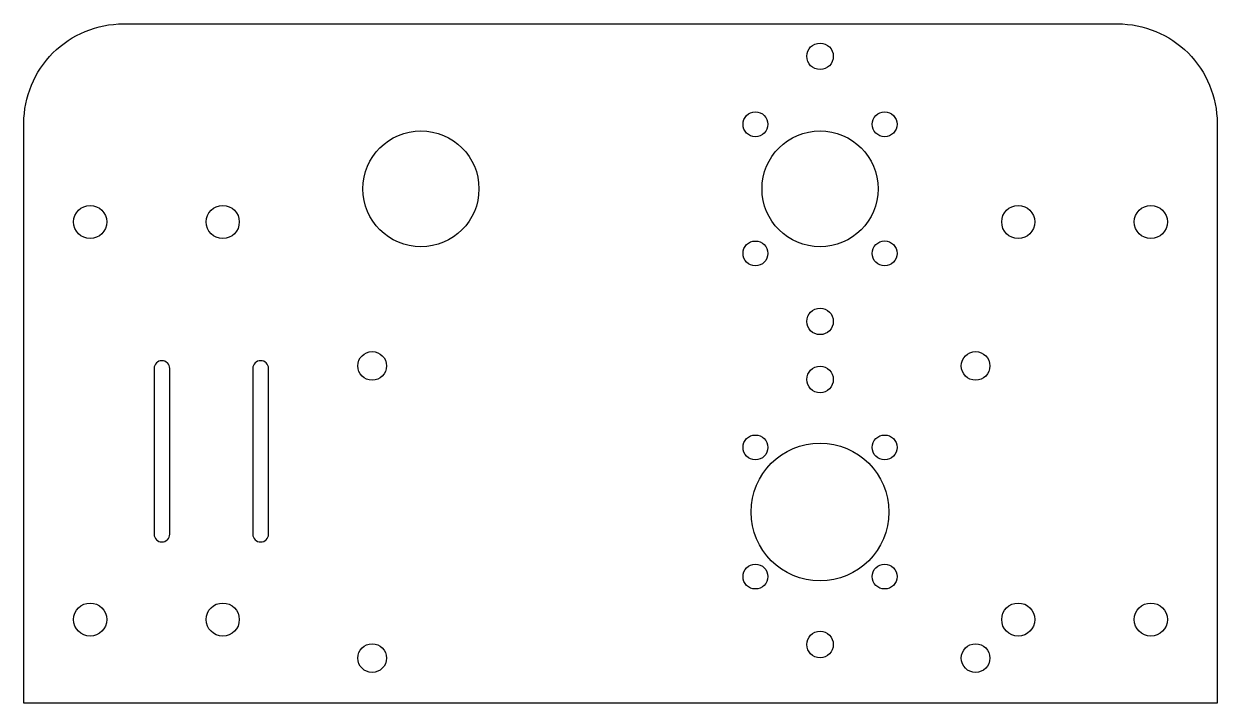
# Model space of a CAD drawing. Header units: inches. Extents: x -5.94 to 3.06, y 10.58 to 15.7.
import ezdxf

# ---------------------------------------------------------------- set-up
doc = ezdxf.new("R2010")
doc.units = ezdxf.units.IN
doc.layers.get('0').update_dxf_attribs({"linetype": 'CONTINUOUS'})

msp = doc.modelspace()

# ---------------------------------------------------------------- linework, layer by layer
for points in [[(3.0631, 10.5791), (-5.9369, 10.5791), (-5.9369, 14.9545, -0.414214), (-5.1869, 15.7045), (2.3131, 15.7045, -0.414214), (3.0631, 14.9545)], [(-4.8368, 11.8541), (-4.8368, 13.1041, 1), (-4.9549, 13.1041), (-4.9549, 11.8541, 1)], [(-4.0918, 11.8541), (-4.0918, 13.1041, 1), (-4.2099, 13.1041), (-4.2099, 11.8541, 1)]]:
    msp.add_lwpolyline(points, format="xyb", close=True)
for centre, radius in [((0.0681, 15.4595), 0.1), ((-0.4191, 14.9467), 0.0937), ((0.5553, 14.9467), 0.0937), ((-2.9419, 14.4595), 0.4375), ((0.0681, 14.4595), 0.4375), ((-5.4369, 14.2095), 0.125), ((-4.4369, 14.2095), 0.125), ((1.5631, 14.2095), 0.125), ((2.5631, 14.2095), 0.125), ((-0.4191, 13.9723), 0.0937), ((0.5553, 13.9723), 0.0938), ((0.0681, 13.4595), 0.1), ((-3.3098, 13.1236), 0.1083), ((1.2413, 13.1236), 0.1083), ((0.0681, 13.0213), 0.1), ((-0.4191, 12.5085), 0.0937), ((0.5553, 12.5085), 0.0937), ((0.0681, 12.0213), 0.52), ((-0.4191, 11.5341), 0.0937), ((0.5553, 11.5341), 0.0937), ((-5.4369, 11.2095), 0.125), ((-4.4369, 11.2095), 0.125), ((1.5631, 11.2095), 0.125), ((2.5631, 11.2095), 0.125), ((0.0681, 11.0213), 0.1), ((-3.3098, 10.9189), 0.1083), ((1.2413, 10.9189), 0.1083)]:
    msp.add_circle(centre, radius)

doc.saveas('drawing.dxf')
